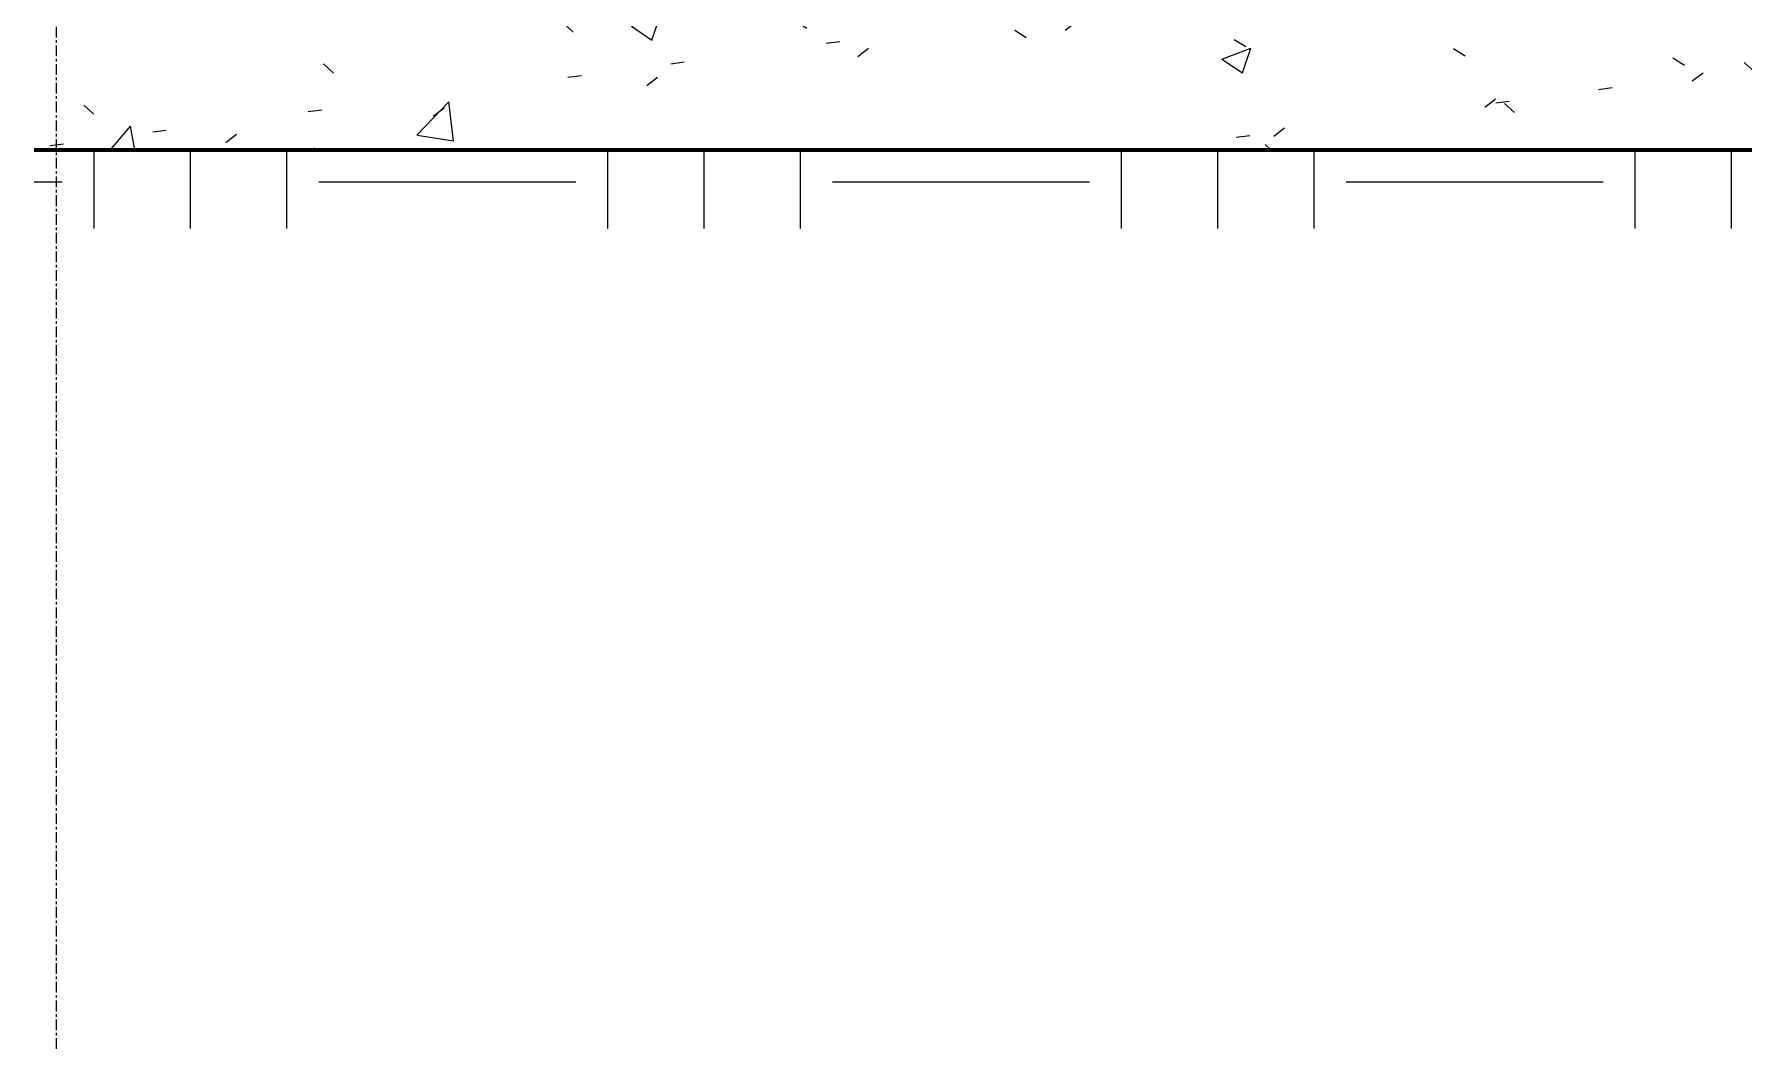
# Model space of a CAD drawing. Header units: inches. Extents: x -1667 to 6641, y -48 to 265.
# Drawn here: x 591.6 to 671.4, y -48 to -0.6 of the extents above; entities that cross this region are included whole.
import ezdxf

# ---------------------------------------------------------------- set-up
doc = ezdxf.new("R2010")
doc.units = ezdxf.units.IN
doc.header["$MEASUREMENT"] = 0
doc.linetypes.add('Grid Line 1_2_', pattern=[0.875, 0.5, -0.125, 0.125, -0.125])
for name, color, linetype, lineweight in [('C-BLDG-PADS', 91, 'Continuous', 9), ('C-TOPO', 7, 'Continuous', 9), ('S-GRID', 1, 'Continuous', 9)]:
    doc.layers.add(name, color=color, linetype=linetype, lineweight=lineweight)

# ---------------------------------------------------------------- blocks, each defined once
blk = doc.blocks.new('Open Source Metal Building_Exterior_rvt-5-Kitchen - North Elevation')
at = {"layer": 'C-BLDG-PADS'}
h = blk.add_hatch(dxfattribs=at)
h.set_pattern_fill('FP_15', style=0, pattern_type=2)
h.set_pattern_definition([(50, (688.848, 0), (13.77135, -1.20496), [1.44, -15.84]), (355, (688.848, 0), (-2.6644, 14.44218), [1.152, -12.672]), (100.451, (689.995, -0.1), (11.10708, 13.23737), [1.224, -13.462]), (46.184, (688.848, 3.84), (20.4913, -3.17785), [2.16, -23.76]), (96.636, (690.555, 3.575), (17.9459, 18.70315), [1.836, -20.193]), (351.184, (688.848, 3.84), (17.9454, 18.7026), [1.728, -19.008]), (21, (690.768, 2.88), (11.46052, -7.73037), [1.44, -15.84]), (326, (690.768, 2.88), (4.67135, 13.92315), [1.152, -12.672]), (71.451, (691.723, 2.236), (16.13207, 6.19284), [1.224, -13.462]), (37.5, (688.848, 0), (0.233123, 6.39175), [0.634, -11.885, 0.634, -12.23, -12.72]), (37.5, (688.848, 0), (0.233123, 6.39175), [-25.382, 0.634, -12.086]), (7.5, (688.848, 0), (5.05073, 7.57304), [0.634, -6.701, 0.634, -11.597, -4.848]), (7.5, (688.848, 0), (5.05073, 7.57304), [-19.565, 0.634, -4.214]), (327.5, (684.566, 0), (10.24958, -0.43289), [0.634, -4.166, 0.634, -14.342, -19.872]), (327.5, (684.566, 0), (10.24958, -0.43289), [-19.776, 0.634, -19.238]), (317.5, (682.646, 0), (11.19739, 1.92214), [0.634, -5.606, 0.634, -9.312, -14.112]), (317.5, (682.646, 0), (11.19739, 1.92214), [-16.186, 0.634, -13.478])])
h.paths.add_polyline_path([(1113.528, -6), (1123.466, -6), (1123.466, 0), (894.358, 0), (894.358, -6), (1113.028, -6)], flags=0)
at = {"layer": 'C-TOPO'}
h = blk.add_hatch(dxfattribs=at)
h.set_pattern_fill('FP_14', color=256, style=0, pattern_type=2)
h.set_pattern_definition([(0, (688.848, 0), (12, 12), [12, -12]), (0, (688.848, 4.5), (12, 12), [12, -12]), (0, (688.848, 9), (12, 12), [12, -12]), (90, (690.348, 10.5), (-12, 12), [12, -12]), (90, (694.848, 10.5), (-12, 12), [12, -12]), (90, (699.348, 10.5), (-12, 12), [12, -12])])
h.paths.add_polyline_path([(1123.466, -9.677), (1123.466, -6.006), (894.358, -6.006), (894.358, -9.677), (1094.828, -9.677)], flags=0)
at = {"layer": 'C-BLDG-PADS', "color": 250, "lineweight": 18}
blk.add_line((894.358, -6), (1123.466, -6), dxfattribs=at)
at = {"layer": 'C-TOPO', "color": 10, "lineweight": 80}
for p, q in [((894.358, -6.006), (945.665, -6.006)), ((945.665, -6.006), (1123.466, -6.006))]:
    blk.add_line(p, q, dxfattribs=at)
at = {"layer": 'C-TOPO'}
for p, q in [((945.664, -6.006), (894.358, -6.006)), ((1123.466, -6.006), (945.664, -6.006))]:
    blk.add_line(p, q, dxfattribs=at)
at = {"layer": 'S-GRID', "linetype": 'Grid Line 1_2_'}
blk.add_line((895.395, -48), (895.395, 169), dxfattribs=at)

msp = doc.modelspace()

# ---------------------------------------------------------------- block references
at = {"color": 90, "lineweight": 5}
msp.add_blockref('Open Source Metal Building_Exterior_rvt-5-Kitchen - North Elevation', (-302.807, 0), dxfattribs=at)

doc.saveas('drawing.dxf')
